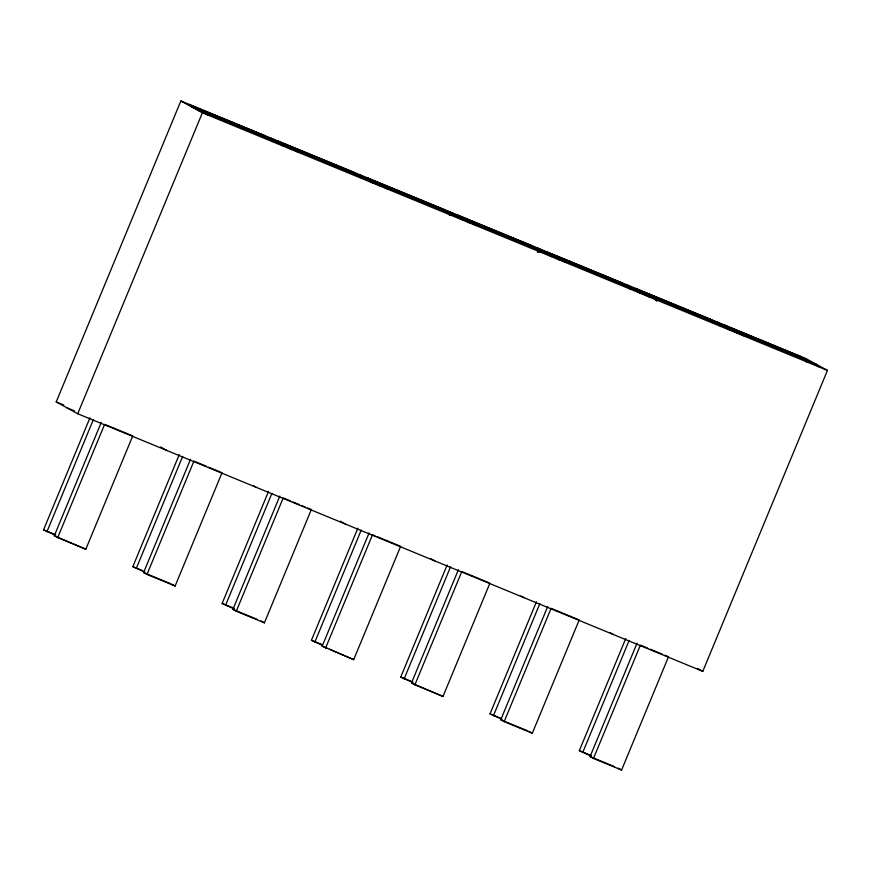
<?xml version="1.0" encoding="UTF-8"?>
<svg xmlns="http://www.w3.org/2000/svg" width="871" height="871" viewBox="0 0 871 871"><rect width="100%" height="100%" fill="white"/><g stroke="black" fill="none" stroke-linecap="round" stroke-linejoin="round"><path stroke-width="1.31" d="M56.212 401.912L180.863 100.971L805.936 358.591L827.45 370.415L702.788 671.367L77.726 413.747L56.212 401.912L63.757 405.026M77.726 413.747L202.377 112.794L180.863 100.971M55.494 535.24L43.55 529.851L89.963 417.797M46.936 531.713L93.349 419.659M132.751 435.914L85.815 549.22L57.693 537.625L54.307 535.763L101.232 422.468M57.693 537.625L104.629 424.329M144.793 572.04L132.849 566.651L179.263 454.597M136.235 568.513L182.649 456.458M222.04 472.724L175.115 586.02L146.992 574.425L143.606 572.563L190.531 459.267M146.992 574.425L193.917 461.129L206.144 466.17M234.092 608.84L222.138 603.451L268.551 491.396M225.535 605.312L271.948 493.258M307.67 508.011L311.339 509.524L264.414 622.819L236.281 611.235L232.895 609.362L279.831 496.067M236.281 611.235L283.217 497.929L290.555 500.956M322.161 645.139L311.437 640.25L357.85 528.207M314.823 642.123L361.236 530.069M377.404 536.754L400.638 546.324L353.702 659.63L322.194 646.173L369.119 532.867M325.58 648.035L372.516 534.74L374.955 535.741M412.68 682.45L400.736 677.061L447.15 565.007M404.122 678.923L450.536 566.869M489.927 583.135L443.001 696.43L414.879 684.835L411.493 682.973L458.418 569.678M414.879 684.835L461.804 571.539M501.979 719.25L490.025 713.861L536.438 601.807M493.422 715.722L539.835 603.668M579.226 619.934L532.301 733.23L504.167 721.634L500.781 719.773L547.717 606.477M504.167 721.634L551.103 608.339L578.006 619.433M591.267 756.061L579.324 750.66L625.737 638.606M582.71 752.533L629.123 640.479M664.856 655.221L668.525 656.734L621.589 770.029L593.467 758.445L590.081 756.583L637.006 643.277M593.467 758.445L640.403 645.139L647.73 648.166M272.09 141.516L274.735 141.254L283.794 146.23M361.389 178.315L364.034 178.054L373.093 183.041M449.36 215.246L453.323 214.854L462.392 219.84M537.331 252.187L542.622 251.665L551.681 256.64M629.276 288.726L631.921 288.464L640.98 293.451M718.575 325.525L721.21 325.264L730.279 330.251M806.546 362.456L810.509 362.075L819.567 367.05M261.452 135.658L264.109 135.408L273.037 140.318L197.804 109.311L188.876 104.4L264.109 135.408M349.413 172.589L353.397 172.208L362.336 177.129L287.103 146.121L278.165 141.2L353.397 172.208M438.712 209.388L442.697 209.007L451.635 213.928L376.403 182.921L367.464 178.011L442.697 209.007M529.339 246.068L531.996 245.818L540.924 250.728L465.691 219.721L456.763 214.81L458.658 216.705M618.628 282.868L621.284 282.618L630.223 287.528L554.99 256.52L546.052 251.61L621.284 282.618M706.599 319.799L710.584 319.417L719.522 324.339L644.29 293.331L635.351 288.41L710.584 319.417M795.898 356.609L799.883 356.228L808.811 361.138L733.578 330.131L724.65 325.221L726.545 327.115M456.763 214.81L531.996 245.818M724.65 325.221L799.883 356.228M191.62 106.883L816.693 364.503M274.735 141.254L199.503 110.247L208.561 115.233M364.034 178.054L288.802 147.047L297.86 152.033M453.323 214.854L378.09 183.846L387.16 188.833M542.622 251.665L467.389 220.657L476.448 225.633M631.921 288.464L556.689 257.457L565.747 262.443M721.21 325.264L645.977 294.256L655.046 299.243L656.756 301.224M810.509 362.075L735.276 331.067L744.335 336.043M202.377 112.794L827.45 370.415M66.969 407.835L74.514 410.938M105.848 424.83L131.521 435.413M208.594 467.172L220.82 472.213M292.994 501.968L299.112 504.483M301.562 505.496L305.231 506.998M463.034 572.04L488.707 582.623M650.18 649.178L662.406 654.219M43.55 529.851L55.777 534.881M132.849 566.651L142.626 570.679M222.138 603.451L234.364 608.491M311.437 640.25L322.444 644.79M400.736 677.061L412.963 682.102M490.025 713.861L501.032 718.401M579.324 750.66L591.551 755.701M54.307 535.763L85.815 549.22M143.606 572.563L170.509 583.657M232.895 609.362L257.359 619.444M322.194 646.173L327.082 648.187M329.532 649.189L353.702 659.63M411.493 682.973L443.001 696.43M500.781 719.773L527.684 730.867M590.081 756.583L614.534 766.654M716.637 321.78L738.151 333.615M627.349 284.98L648.862 296.815M538.049 248.181L559.563 260.004M448.75 211.37L470.264 223.205M359.462 174.57L380.975 186.405M270.162 137.77L291.676 149.594M697.41 668.405L702.788 671.367M610.266 632.792L613.5 634.567M520.978 595.982L524.2 597.756M430.601 558.594L434.901 560.957M340.234 521.196L345.613 524.157M253.091 485.583L256.314 487.357M160.569 446.997L167.014 450.547M618.203 768.168L621.589 770.029M528.904 731.368L532.301 733.23M261.017 620.958L264.414 622.819M171.729 584.158L175.115 586.02M644.29 293.331L645.999 295.302M554.99 256.52L556.711 258.502M287.103 146.121L288.824 148.092M197.804 109.311L199.524 111.292"/></g></svg>
